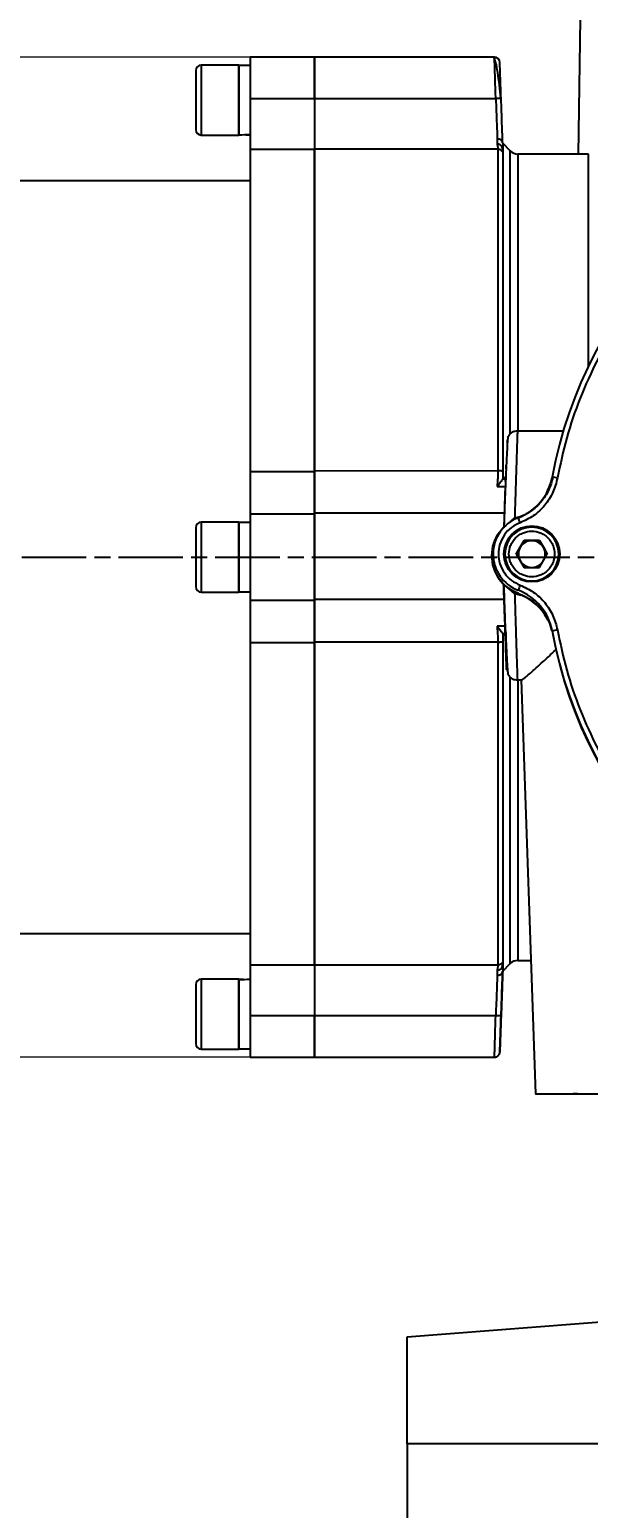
# Model space of a CAD drawing. Header units: millimetres. Extents: x 2180 to 4616, y 795 to 2518.
# Drawn here: x 3577.1 to 3681.1, y 2068.6 to 2343.6 of the extents above; entities that cross this region are included whole.
import ezdxf

# ---------------------------------------------------------------- set-up
doc = ezdxf.new("R2010")
doc.units = ezdxf.units.MM
doc.linetypes.add('AM_ISO08W050', pattern=[18, 12, -1.5, 3, -1.5])
doc.layers.add('AM_5', color=3, linetype='Continuous', lineweight=25)
doc.layers.add('AM_7', color=4, linetype='AM_ISO08W050', lineweight=25)
doc.styles.add('SLDTEXTSTYLE1', font='txt.shx', dxfattribs={"width": 0.7, "bigfont": 'gbcbig.shx'})
doc.dimstyles.new('SLDDIMSTYLE12$0', dxfattribs={"dimtxt": 12, "dimasz": 10, "dimexe": 0, "dimexo": 0.0625, "dimgap": 0.875, "dimtad": 1, "dimdec": 1, "dimlfac": 1.8, "dimrnd": 1e-09, "dimzin": 12, "dimdsep": 46, "dimtxsty": 'SLDTEXTSTYLE1', "dimcen": 0.09, "dimdle": 8.16, "dimclrd": 3, "dimclre": 3, "dimadec": 0, "dimazin": 3, "dimtfac": 1, "dimtdec": 1, "dimtofl": 0, "dimtmove": 0, "dimatfit": 3, "dimfxl": 0, "dimfrac": 2, "dimtolj": 1, "dimlwd": 5, "dimlwe": 5, "dimarcsym": 0})

# ---------------------------------------------------------------- blocks, each defined once
blk = doc.blocks.new('*D40')
at = {"layer": 'AM_5', "color": 3, "lineweight": 5, "transparency": 16777216}
blk.add_line((3618.09, 2338.49), (3448.87, 2338.49), dxfattribs=at)
at = {"layer": 'AM_5', "color": 3, "linetype": 'Continuous', "lineweight": 5, "transparency": 16777216}
for p, q in [((3448.87, 2328.49), (3448.87, 2162.49)), ((3618.08, 2152.49), (3448.87, 2152.49))]:
    blk.add_line(p, q, dxfattribs=at)
at = {"layer": 'AM_5', "color": 3, "transparency": 16777216}
for points in [[(3447.21, 2328.49), (3450.54, 2328.49), (3448.87, 2338.49)], [(3447.21, 2162.49), (3450.54, 2162.49), (3448.87, 2152.49)]]:
    blk.add_solid(points, dxfattribs=at)
at = {"layer": 'Defpoints', "color": 0, "transparency": 16777216}
for p in [(3618.15, 2338.49), (3448.87, 2152.49), (3618.15, 2152.49)]:
    blk.add_point(p, dxfattribs=at)
at = {"layer": 'AM_5', "color": 0, "transparency": 16777216, "insert": (3442, 2245.49), "char_height": 12, "attachment_point": 5, "rotation": 90, "style": 'SLDTEXTSTYLE1'}
blk.add_mtext('\\A1;186', dxfattribs=at)

msp = doc.modelspace()

# ---------------------------------------------------------------- linework, layer by layer
at = {"color": 7, "linetype": 'Continuous', "lineweight": 25}
for p, q in [((3679.748, 2360.306), (3679.226, 2320.47)), ((3630.148, 2338.49), (3618.148, 2338.49)), ((3618.148, 2338.49), (3618.148, 2330.771)), ((3630.148, 2330.771), (3630.148, 2338.49)), ((3663.624, 2338.47), (3630.148, 2338.47)), ((3663.812, 2337.633), (3663.586, 2338.33)), ((3616.048, 2336.99), (3609.048, 2336.99)), ((3609.048, 2336.99), (3609.048, 2330.49)), ((3616.048, 2336.99), (3616.048, 2330.49)), ((3618.148, 2336.93), (3616.048, 2336.93)), ((3616.048, 2324.05), (3616.048, 2336.93)), ((3609.048, 2330.49), (3609.048, 2323.99)), ((3616.048, 2330.49), (3616.048, 2323.99)), ((3618.148, 2330.771), (3630.148, 2330.771)), ((3618.148, 2330.771), (3618.148, 2321.335)), ((3630.148, 2330.771), (3630.148, 2321.335)), ((3630.148, 2330.768), (3663.859, 2330.767)), ((3609.048, 2323.99), (3616.048, 2323.99)), ((3664.148, 2322.308), (3664.282, 2321.348)), ((3665.149, 2321.35), (3665.079, 2321.747)), ((3665.148, 2322.487), (3665.148, 2321.424)), ((3666.562, 2321.056), (3665.148, 2322.47)), ((3665.148, 2321.424), (3665.148, 2320.859)), ((3630.148, 2321.335), (3618.148, 2321.335)), ((3664.282, 2321.348), (3630.148, 2321.349)), ((3681.112, 2320.47), (3667.976, 2320.47)), ((3618.148, 2315.49), (3477.148, 2315.491)), ((3676.409, 2268.948), (3667.892, 2268.948)), ((3618.148, 2261.423), (3630.148, 2261.423)), ((3618.148, 2261.423), (3618.147, 2253.485)), ((3630.148, 2261.576), (3664.282, 2261.565)), ((3630.148, 2261.423), (3630.148, 2253.836)), ((3665.148, 2261.461), (3665.148, 2260.005)), ((3665.741, 2262.656), (3665.715, 2261.909)), ((3665.741, 2262.666), (3665.741, 2262.656)), ((3664.154, 2258.629), (3665.652, 2258.629)), ((3665.132, 2259.978), (3665.148, 2260.005)), ((3665.648, 2259.978), (3665.132, 2259.978)), ((3665.148, 2260.005), (3665.626, 2260.369)), ((3665.661, 2260.357), (3665.633, 2259.563)), ((3665.661, 2260.37), (3665.661, 2260.357)), ((3665.542, 2256.942), (3665.335, 2251.022)), ((3665.569, 2257.728), (3665.542, 2256.942)), ((3665.569, 2257.746), (3665.569, 2257.728)), ((3618.147, 2253.485), (3618.147, 2237.495)), ((3630.148, 2253.485), (3618.147, 2253.485)), ((3630.147, 2237.495), (3630.148, 2253.485)), ((3665.427, 2253.647), (3630.148, 2253.648)), ((3667.374, 2252.755), (3667.902, 2252.91)), ((3667.851, 2252.702), (3668.083, 2252.829)), ((3667.902, 2252.91), (3668.63, 2253.142)), ((3616.047, 2251.99), (3609.047, 2251.99)), ((3609.047, 2251.99), (3609.047, 2238.99)), ((3616.047, 2251.99), (3616.047, 2238.99)), ((3618.147, 2251.93), (3616.047, 2251.93)), ((3616.047, 2239.05), (3616.047, 2251.93)), ((3669.127, 2248.577), (3667.683, 2246.077)), ((3667.685, 2246.073), (3668.405, 2247.32)), ((3668.405, 2247.32), (3669.127, 2248.57)), ((3672.014, 2248.577), (3669.127, 2248.577)), ((3669.127, 2248.57), (3669.127, 2248.577)), ((3669.127, 2248.57), (3670.57, 2248.57)), ((3670.57, 2248.57), (3672.014, 2248.57)), ((3673.457, 2246.077), (3672.014, 2248.577)), ((3672.014, 2248.57), (3672.014, 2248.577)), ((3672.014, 2248.57), (3672.735, 2247.32)), ((3672.735, 2247.32), (3673.455, 2246.073)), ((3663.147, 2245.781), (3663.147, 2245.708)), ((3663.37, 2246.079), (3663.37, 2246.045)), ((3665.57, 2246.075), (3665.57, 2246.064)), ((3667.683, 2246.077), (3669.127, 2243.577)), ((3672.014, 2243.577), (3673.457, 2246.077)), ((3675.57, 2246.064), (3675.57, 2246.075)), ((3669.127, 2243.577), (3672.014, 2243.577)), ((3609.047, 2238.99), (3616.047, 2238.99)), ((3616.047, 2239.05), (3618.147, 2239.05)), ((3668.038, 2239.305), (3668.038, 2239.339)), ((3618.147, 2237.495), (3630.147, 2237.495)), ((3618.147, 2237.495), (3618.147, 2229.557)), ((3630.147, 2237.657), (3665.425, 2237.657)), ((3630.147, 2237.495), (3630.147, 2229.557)), ((3665.425, 2237.657), (3665.43, 2237.521)), ((3667.927, 2238.574), (3667.371, 2238.733)), ((3667.966, 2238.704), (3667.927, 2238.574)), ((3668.564, 2238.38), (3667.927, 2238.574)), ((3668.082, 2238.66), (3668.082, 2238.733)), ((3673.589, 2233.733), (3673.48, 2233.981)), ((3665.601, 2232.64), (3664.154, 2232.64)), ((3665.147, 2231.258), (3665.132, 2231.286)), ((3665.132, 2231.286), (3665.648, 2231.286)), ((3665.147, 2231.258), (3665.147, 2229.801)), ((3665.663, 2230.864), (3665.147, 2231.258)), ((3665.65, 2231.286), (3665.712, 2231.286)), ((3674.361, 2231.766), (3674.361, 2231.732)), ((3630.147, 2229.557), (3618.147, 2229.557)), ((3664.281, 2229.699), (3630.147, 2229.696)), ((3667.88, 2222.656), (3668.657, 2222.656)), ((3668.588, 2222.702), (3671.279, 2145.653)), ((3477.147, 2175.491), (3618.147, 2175.49)), ((3665.147, 2170.149), (3665.147, 2169.57)), ((3667.975, 2170.47), (3670.412, 2170.47)), ((3618.147, 2169.646), (3630.147, 2169.646)), ((3618.147, 2169.646), (3618.147, 2160.21)), ((3630.147, 2169.66), (3664.281, 2169.66)), ((3630.147, 2169.646), (3630.147, 2160.21)), ((3664.281, 2169.66), (3664.147, 2168.689)), ((3664.147, 2168.689), (3664.147, 2167.727)), ((3665.071, 2169.233), (3665.147, 2169.57)), ((3665.078, 2169.249), (3665.148, 2169.647)), ((3665.147, 2168.47), (3666.561, 2169.884)), ((3665.147, 2169.57), (3665.147, 2168.501)), ((3665.147, 2168.501), (3665.147, 2168.47)), ((3665.147, 2168.47), (3665.147, 2168.443)), ((3616.047, 2166.99), (3609.047, 2166.99)), ((3609.047, 2166.99), (3609.047, 2153.99)), ((3616.047, 2166.99), (3616.047, 2153.99)), ((3616.047, 2154.052), (3616.047, 2166.815)), ((3630.147, 2160.21), (3618.147, 2160.21)), ((3618.147, 2160.21), (3618.147, 2152.49)), ((3630.147, 2152.49), (3630.147, 2160.21)), ((3663.858, 2160.207), (3630.147, 2160.207)), ((3609.047, 2153.99), (3616.047, 2153.99)), ((3616.047, 2154.05), (3618.147, 2154.05)), ((3618.147, 2152.49), (3630.147, 2152.49)), ((3630.147, 2152.47), (3663.624, 2152.47)), ((3647.342, 2080.551), (3647.342, 2058.551)), ((3752.342, 2080.551), (3647.342, 2080.551)), ((3752.342, 2080.551), (3647.342, 2080.551))]:
    msp.add_line(p, q, dxfattribs=at)
at = {"linetype": 'ByBlock'}
for p, q in [((3647.342, 2100.475), (3688.65, 2103.687)), ((3647.342, 2080.551), (3647.342, 2100.475))]:
    msp.add_line(p, q, dxfattribs=at)
at = {"color": 7, "linetype": 'Continuous', "lineweight": 25, "flags": 128}
for points in [[(3664.148, 2323.264), (3664.148, 2323.13), (3664.148, 2323.001), (3664.148, 2322.875), (3664.148, 2322.753), (3664.148, 2322.636), (3664.148, 2322.522), (3664.148, 2322.413), (3664.148, 2322.308)], [(3618.148, 2321.335), (3618.148, 2320.076), (3618.148, 2318.472), (3618.148, 2316.531), (3618.148, 2314.26), (3618.148, 2311.672), (3618.148, 2308.777), (3618.148, 2305.589), (3618.148, 2302.123), (3618.148, 2298.395), (3618.148, 2294.423), (3618.148, 2290.224), (3618.148, 2285.817), (3618.148, 2281.225), (3618.148, 2276.466), (3618.148, 2271.565), (3618.148, 2266.543), (3618.148, 2261.423)], [(3630.148, 2261.423), (3630.148, 2266.543), (3630.148, 2271.565), (3630.148, 2276.466), (3630.148, 2281.225), (3630.148, 2285.817), (3630.148, 2290.223), (3630.148, 2294.423), (3630.148, 2298.395), (3630.148, 2302.123), (3630.148, 2305.589), (3630.148, 2308.777), (3630.148, 2311.672), (3630.148, 2314.26), (3630.148, 2316.53), (3630.148, 2318.472), (3630.148, 2320.076), (3630.148, 2321.335)], [(3664.282, 2261.565), (3664.282, 2266.682), (3664.282, 2271.701), (3664.282, 2276.598), (3664.282, 2281.351), (3664.282, 2285.939), (3664.282, 2290.338), (3664.282, 2294.531), (3664.282, 2298.496), (3664.282, 2302.216), (3664.282, 2305.673), (3664.282, 2308.852), (3664.282, 2311.737), (3664.282, 2314.316), (3664.282, 2316.576), (3664.282, 2318.507), (3664.282, 2320.101), (3664.282, 2321.348)], [(3665.148, 2320.859), (3665.148, 2319.619), (3665.148, 2318.036), (3665.148, 2316.118), (3665.148, 2313.872), (3665.148, 2311.31), (3665.148, 2308.443), (3665.148, 2305.285), (3665.148, 2301.85), (3665.148, 2298.154), (3665.148, 2294.214), (3665.148, 2290.049), (3665.148, 2285.677), (3665.148, 2281.12), (3665.148, 2276.397), (3665.148, 2271.532), (3665.148, 2266.545), (3665.148, 2261.461)], [(3666.562, 2268.448), (3666.562, 2271.131), (3666.562, 2275.918), (3666.562, 2280.564), (3666.562, 2285.046), (3666.562, 2289.344), (3666.562, 2293.438), (3666.562, 2297.309), (3666.562, 2300.939), (3666.562, 2304.31), (3666.562, 2307.408), (3666.562, 2310.217), (3666.562, 2312.726), (3666.562, 2314.921), (3666.562, 2316.793), (3666.562, 2318.333), (3666.562, 2319.534), (3666.562, 2320.391), (3666.562, 2320.898), (3666.562, 2321.056)], [(3667.976, 2320.47), (3667.976, 2320.426), (3667.976, 2320.074), (3667.976, 2319.374), (3667.976, 2318.328), (3667.976, 2316.942), (3667.976, 2315.221), (3667.976, 2313.174), (3667.976, 2310.81), (3667.976, 2308.141), (3667.976, 2305.179), (3667.976, 2301.937), (3667.976, 2298.432), (3667.976, 2294.679), (3667.976, 2290.696), (3667.976, 2286.501), (3667.976, 2282.114), (3667.976, 2277.557), (3667.976, 2272.849), (3667.976, 2268.948)], [(3681.112, 2281.036), (3681.112, 2281.364), (3681.112, 2285.792), (3681.112, 2290.03), (3681.112, 2294.06), (3681.112, 2297.86), (3681.112, 2301.415), (3681.112, 2304.706), (3681.112, 2307.719), (3681.112, 2310.439), (3681.112, 2312.854), (3681.112, 2314.952), (3681.112, 2316.724), (3681.112, 2318.16), (3681.112, 2319.255), (3681.112, 2320.003), (3681.112, 2320.4), (3681.112, 2320.47)], [(3618.147, 2229.557), (3618.147, 2224.438), (3618.147, 2219.415), (3618.147, 2214.514), (3618.147, 2209.756), (3618.147, 2205.163), (3618.147, 2200.757), (3618.147, 2196.558), (3618.147, 2192.585), (3618.147, 2188.857), (3618.147, 2185.391), (3618.147, 2182.204), (3618.147, 2179.309), (3618.147, 2176.72), (3618.147, 2174.45), (3618.147, 2172.508), (3618.147, 2170.904), (3618.147, 2169.646)], [(3630.147, 2169.646), (3630.147, 2170.904), (3630.147, 2172.508), (3630.147, 2174.45), (3630.147, 2176.72), (3630.147, 2179.309), (3630.147, 2182.204), (3630.147, 2185.391), (3630.147, 2188.857), (3630.147, 2192.585), (3630.147, 2196.558), (3630.147, 2200.757), (3630.147, 2205.163), (3630.147, 2209.756), (3630.147, 2214.514), (3630.147, 2219.415), (3630.147, 2224.438), (3630.147, 2229.557)], [(3664.281, 2169.66), (3664.281, 2170.929), (3664.281, 2172.544), (3664.281, 2174.496), (3664.281, 2176.777), (3664.281, 2179.375), (3664.281, 2182.279), (3664.281, 2185.476), (3664.281, 2188.95), (3664.281, 2192.686), (3664.281, 2196.666), (3664.281, 2200.872), (3664.281, 2205.284), (3664.281, 2209.883), (3664.281, 2214.646), (3664.281, 2219.551), (3664.281, 2224.577), (3664.281, 2229.699)], [(3665.147, 2229.801), (3665.147, 2224.712), (3665.147, 2219.719), (3665.147, 2214.845), (3665.147, 2210.112), (3665.147, 2205.544), (3665.147, 2201.16), (3665.147, 2196.981), (3665.147, 2193.027), (3665.147, 2189.315), (3665.147, 2185.863), (3665.147, 2182.687), (3665.147, 2179.801), (3665.147, 2177.22), (3665.147, 2174.954), (3665.147, 2173.015), (3665.147, 2171.41), (3665.147, 2170.149)], [(3666.561, 2169.884), (3666.561, 2169.884), (3666.561, 2170.063), (3666.561, 2170.593), (3666.561, 2171.471), (3666.561, 2172.694), (3666.561, 2174.255), (3666.561, 2176.147), (3666.561, 2178.363), (3666.561, 2180.89), (3666.561, 2183.718), (3666.561, 2186.833), (3666.561, 2190.221), (3666.561, 2193.867), (3666.561, 2197.752), (3666.561, 2201.859), (3666.561, 2206.17), (3666.561, 2210.663), (3666.562, 2215.318), (3666.562, 2220.113), (3666.562, 2223.139)], [(3667.976, 2222.618), (3667.976, 2218.39), (3667.976, 2213.674), (3667.976, 2209.106), (3667.976, 2204.708), (3667.976, 2200.501), (3667.976, 2196.504), (3667.976, 2192.736), (3667.976, 2189.214), (3667.976, 2185.956), (3667.976, 2182.976), (3667.976, 2180.288), (3667.976, 2177.905), (3667.975, 2175.838), (3667.975, 2174.096), (3667.975, 2172.689), (3667.975, 2171.621), (3667.975, 2170.899), (3667.975, 2170.526), (3667.975, 2170.47)]]:
    msp.add_lwpolyline(points, dxfattribs=at)
at = {"color": 7, "linetype": 'Continuous', "lineweight": 25}
msp.add_circle((3670.57, 2246.081), 5.2, dxfattribs=at)
for centre, radius, start, end in [((3663.624, 2337.47), 1, 1.99976, 89.99975), ((3609.048, 2335.99), 1, 89.99969, 179.99969), ((3609.048, 2324.99), 1, 179.99969, 269.99969), ((3753.07, 2246.079), 80, 100.30604, 169.69383), ((3667.976, 2322.47), 2, 224.99969, 269.99969), ((3664.522, 2262.18), 10, 290.58663, 349.69385), ((3653.864, 2143.482), 118.693, 79.57321, 80.05575), ((3670.57, 2246.079), 7.2, 110.58661, 179.99981), ((3359.262, 2136.041), 330.121, 20.5433, 20.71651), ((3609.047, 2250.99), 1, 89.99969, 179.99969), ((3670.57, 2246.064), 5.2, 0.00011, 179.99974), ((3670.57, 2246.075), 5, 359.99978, 179.99975), ((3670.57, 2246.07), 2.5, 149.99962, 207.09742), ((3670.57, 2246.07), 2.5, 89.99966, 149.9996), ((3670.57, 2246.07), 2.5, 29.99978, 89.99971), ((3670.57, 2246.07), 2.5, 332.90197, 29.99975), ((3670.647, 2245.708), 7.5, 179.99988, 250.00153), ((3670.57, 2246.079), 7.2, 179.99987, 249.41339), ((3670.57, 2246.075), 5, 179.99995, 359.99959), ((3670.57, 2246.064), 5, 179.99995, 359.99959), ((3670.57, 2246.07), 2.5, 212.9021, 265.89476), ((3670.57, 2246.07), 2.5, 274.10462, 327.09726), ((3609.047, 2239.99), 1, 179.99969, 269.99969), ((3981.938, 2122.238), 335.031, 159.37056, 159.54192), ((3664.522, 2229.977), 10, 10.30615, 69.41337), ((3664.663, 2229.263), 10, 28.14855, 70.0015), ((3696.394, 2114.796), 119.028, 100.18577, 100.66732), ((3753.07, 2246.079), 80, 190.30617, 259.69396), ((3753.147, 2245.707), 80, 190.52799, 258.6349), ((3667.975, 2168.47), 2, 89.99969, 134.99969), ((3609.047, 2165.99), 1, 89.99969, 179.99969), ((3609.047, 2154.99), 1, 179.99969, 269.99969)]:
    msp.add_arc(centre, radius, start, end, dxfattribs=at)
for centre, start_param, end_param in [((3616.048, 2330.49), 4.712389, 4.9017857), ((3618.148, 2330.49), 4.6181163, 4.712389), ((3616.047, 2160.49), 1.4765235, 1.5707963), ((3618.147, 2160.49), 1.5707963, 1.760193)]:
    msp.add_ellipse(centre, major_axis=(11.154, 0), ratio=0.5773503, start_param=start_param, end_param=end_param, dxfattribs=at)
for points in [[(3630.148, 2338.47), (3630.148, 2338.357), (3630.148, 2338.132), (3630.148, 2336.366), (3630.148, 2333.827), (3630.148, 2331.787), (3630.148, 2330.768)], [(3630.148, 2330.768), (3630.148, 2329.664), (3630.148, 2327.457), (3630.148, 2324.579), (3630.148, 2322.339), (3630.148, 2321.679), (3630.148, 2321.349)], [(3665.148, 2321.424), (3665.133, 2321.54), (3665.103, 2321.772), (3664.872, 2322.064), (3664.541, 2322.268), (3664.279, 2322.294), (3664.148, 2322.308)], [(3630.148, 2321.349), (3630.148, 2320.774), (3630.148, 2319.625), (3630.148, 2317.024), (3630.148, 2313.81), (3630.148, 2309.948), (3630.148, 2305.492), (3630.148, 2300.477), (3630.148, 2294.952), (3630.148, 2288.967), (3630.148, 2282.58), (3630.148, 2275.845), (3630.148, 2268.839), (3630.148, 2263.997), (3630.148, 2261.576)], [(3665.148, 2320.859), (3665.098, 2320.93), (3665, 2321.071), (3664.787, 2321.226), (3664.544, 2321.329), (3664.369, 2321.342), (3664.282, 2321.348)], [(3630.148, 2253.648), (3630.148, 2253.791), (3630.148, 2254.078), (3630.148, 2255.853), (3630.148, 2258.387), (3630.148, 2260.513), (3630.148, 2261.576)], [(3665.148, 2261.461), (3665.098, 2261.476), (3664.999, 2261.506), (3664.787, 2261.539), (3664.543, 2261.561), (3664.369, 2261.564), (3664.282, 2261.565)], [(3674.494, 2260.398), (3674.272, 2259.559), (3673.829, 2257.881), (3672.369, 2255.698), (3670.456, 2253.899), (3668.874, 2253.186), (3668.083, 2252.829)], [(3630.148, 2253.648), (3630.148, 2253.499), (3630.148, 2253.202), (3630.147, 2251.345), (3630.147, 2248.743), (3630.147, 2245.669), (3630.147, 2242.594), (3630.147, 2239.984), (3630.147, 2238.116), (3630.147, 2237.81), (3630.147, 2237.657)], [(3630.147, 2229.696), (3630.147, 2230.759), (3630.147, 2232.887), (3630.147, 2235.428), (3630.147, 2237.213), (3630.147, 2237.509), (3630.147, 2237.657)], [(3630.147, 2229.696), (3630.147, 2227.272), (3630.147, 2222.425), (3630.147, 2215.407), (3630.147, 2208.657), (3630.147, 2202.252), (3630.147, 2196.248), (3630.147, 2190.701), (3630.147, 2185.662), (3630.147, 2181.179), (3630.147, 2177.289), (3630.147, 2174.046), (3630.147, 2171.415), (3630.147, 2170.245), (3630.147, 2169.66)], [(3664.281, 2229.699), (3664.369, 2229.7), (3664.543, 2229.703), (3664.786, 2229.725), (3664.999, 2229.757), (3665.098, 2229.786), (3665.147, 2229.801)], [(3665.147, 2170.149), (3665.098, 2170.078), (3664.999, 2169.937), (3664.786, 2169.782), (3664.543, 2169.679), (3664.368, 2169.666), (3664.281, 2169.66)], [(3630.147, 2169.66), (3630.147, 2169.325), (3630.147, 2168.656), (3630.147, 2166.405), (3630.147, 2163.519), (3630.147, 2161.311), (3630.147, 2160.207)], [(3664.147, 2168.689), (3664.277, 2168.703), (3664.538, 2168.73), (3664.879, 2168.93), (3665.007, 2169.132), (3665.071, 2169.233)], [(3678.279, 2145.653), (3678.331, 2145.655), (3678.435, 2145.659), (3679.267, 2145.664), (3680.561, 2145.669), (3682.316, 2145.674), (3684.45, 2145.678), (3686.886, 2145.681), (3689.53, 2145.682), (3692.279, 2145.683), (3695.027, 2145.682), (3697.671, 2145.68), (3700.107, 2145.678), (3702.241, 2145.674), (3703.996, 2145.669), (3705.29, 2145.664), (3706.122, 2145.658), (3706.226, 2145.655), (3706.279, 2145.653)], [(3706.279, 2145.653), (3706.226, 2145.651), (3706.122, 2145.647), (3705.29, 2145.641), (3703.996, 2145.636), (3702.241, 2145.631), (3700.107, 2145.628), (3697.671, 2145.625), (3695.027, 2145.623), (3692.279, 2145.623), (3689.53, 2145.623), (3686.886, 2145.625), (3684.45, 2145.628), (3682.316, 2145.631), (3680.561, 2145.636), (3679.267, 2145.641), (3678.435, 2145.647), (3678.331, 2145.651), (3678.279, 2145.653)]]:
    msp.add_open_spline(points, degree=3, dxfattribs=at)
for points, knots in [([(3664.507, 2337.922), (3664.466, 2337.994), (3664.374, 2338.156), (3664.141, 2338.313), (3663.862, 2338.386), (3663.677, 2338.346), (3663.586, 2338.327)], [0, 0, 0, 0, 0.2110006, 0.4756494, 0.740464, 1, 1, 1, 1]), ([(3663.859, 2330.767), (3663.829, 2331.77), (3663.776, 2333.524), (3663.713, 2335.554), (3663.672, 2336.914), (3663.644, 2337.818), (3663.627, 2338.372), (3663.625, 2338.438), (3663.624, 2338.47)], [0, 0, 0, 0, 0.2452809, 0.4288993, 0.5790518, 0.7242842, 0.8645993, 1, 1, 1, 1]), ([(3608.048, 2335.99), (3608.048, 2335.917), (3608.048, 2335.804), (3608.048, 2335.118), (3608.048, 2334.408), (3608.048, 2333.527), (3608.048, 2332.247), (3608.048, 2331.182), (3608.048, 2330.49)], [0, 0, 0, 0, 0.2394568, 0.3683607, 0.5, 0.6316393, 0.7605432, 1, 1, 1, 1]), ([(3664.787, 2330.776), (3664.711, 2331.629), (3664.556, 2333.361), (3664.234, 2335.674), (3663.969, 2337.188), (3663.84, 2337.554), (3663.812, 2337.633)], [0, 0, 0, 0, 0.2966354, 0.6024529, 0.914745, 1, 1, 1, 1]), ([(3664.859, 2330.765), (3664.828, 2331.657), (3664.765, 2333.44), (3664.688, 2335.661), (3664.633, 2337.208), (3664.626, 2337.406), (3664.623, 2337.505)], [0, 0, 0, 0, 0.249886, 0.4997488, 0.7497519, 1, 1, 1, 1]), ([(3608.048, 2330.49), (3608.048, 2329.798), (3608.048, 2328.734), (3608.048, 2327.454), (3608.048, 2326.572), (3608.048, 2325.863), (3608.048, 2325.177), (3608.048, 2325.064), (3608.048, 2324.99)], [0, 0, 0, 0, 0.2394568, 0.3683607, 0.5, 0.6316393, 0.7605432, 1, 1, 1, 1]), ([(3664.859, 2330.765), (3664.845, 2330.769), (3664.825, 2330.776), (3664.7, 2330.78), (3664.571, 2330.781), (3664.411, 2330.781), (3664.178, 2330.777), (3663.985, 2330.771), (3663.859, 2330.767)], [0, 0, 0, 0, 0.239471, 0.3683705, 0.5000015, 0.6316323, 0.7605311, 1, 1, 1, 1]), ([(3663.859, 2330.767), (3663.891, 2329.942), (3663.946, 2328.496), (3664.026, 2326.446), (3664.093, 2324.686), (3664.13, 2323.724), (3664.148, 2323.264)], [0, 0, 0, 0, 0.2851739, 0.500074, 0.7610217, 1, 1, 1, 1]), ([(3665.148, 2322.487), (3665.13, 2323.019), (3665.092, 2324.089), (3665.021, 2326.125), (3664.942, 2328.377), (3664.886, 2329.971), (3664.859, 2330.765)], [0, 0, 0, 0, 0.2485215, 0.4999911, 0.7509557, 1, 1, 1, 1]), ([(3665.148, 2322.487), (3665.143, 2322.542), (3665.133, 2322.649), (3665.068, 2322.804), (3664.985, 2322.921), (3664.904, 2323.001), (3664.858, 2323.038), (3664.828, 2323.061), (3664.733, 2323.13), (3664.513, 2323.244), (3664.275, 2323.257), (3664.148, 2323.264)], [0, 0, 0, 0, 0.13274928, 0.2587097, 0.38346285, 0.46187539, 0.50802694, 0.51153962, 0.54269826, 0.7552829, 1, 1, 1, 1]), ([(3738.937, 2323.806), (3736.441, 2323.28), (3731.403, 2322.217), (3724.026, 2319.679), (3716.784, 2316.41), (3709.805, 2312.347), (3703.202, 2307.535), (3697.108, 2302.043), (3691.616, 2295.949), (3686.804, 2289.346), (3682.742, 2282.367), (3679.472, 2275.125), (3676.934, 2267.748), (3675.871, 2262.711), (3675.345, 2260.215)], [0, 0, 0, 0, 0.0799588, 0.1613715, 0.2441424, 0.3288926, 0.4142166, 0.5, 0.5857784, 0.6711024, 0.7558576, 0.8386237, 0.9200388, 1, 1, 1, 1]), ([(3666.178, 2267.83), (3666.165, 2267.867), (3666.123, 2267.979), (3666.041, 2267.05), (3665.929, 2265.153), (3665.8, 2262.319), (3665.655, 2258.747), (3665.509, 2254.9), (3665.41, 2252.161), (3665.366, 2250.949)], [0, 0, 0, 0, 0.0766683, 0.2378832, 0.398102, 0.5574825, 0.7161906, 0.8743952, 1, 1, 1, 1]), ([(3665.913, 2267.036), (3665.917, 2267.053), (3665.929, 2267.115), (3665.978, 2266.791), (3666.013, 2266.554)], [0, 0, 0, 0, 0.272533, 1, 1, 1, 1]), ([(3667.958, 2268.947), (3667.771, 2268.938), (3667.384, 2268.919), (3666.83, 2268.675), (3666.347, 2268.279), (3666.151, 2267.914), (3666.054, 2267.733)], [0, 0, 0, 0, 0.2341083, 0.485653, 0.7448761, 1, 1, 1, 1]), ([(3667.892, 2268.948), (3667.891, 2268.898), (3667.887, 2268.796), (3667.862, 2268.025), (3667.83, 2267.015), (3667.794, 2265.885), (3667.746, 2264.38), (3667.681, 2262.371), (3667.595, 2259.711), (3667.493, 2256.496), (3667.415, 2254.031), (3667.374, 2252.755)], [0, 0, 0, 0, 0.1217334, 0.2456529, 0.3295313, 0.4143849, 0.5002146, 0.6112196, 0.7315209, 0.8611156, 1, 1, 1, 1]), ([(3664.282, 2261.565), (3664.27, 2261.163), (3664.249, 2260.457), (3664.172, 2259.619), (3664.145, 2259.043), (3664.151, 2258.758), (3664.154, 2258.629)], [0, 0, 0, 0, 0.39272652, 0.69002655, 0.85917042, 1, 1, 1, 1]), ([(3665.132, 2259.978), (3665.008, 2259.806), (3664.729, 2259.419), (3664.359, 2258.911), (3664.154, 2258.629)], [0, 0, 0, 0, 0.4434973, 1, 1, 1, 1]), ([(3675.345, 2260.215), (3675.111, 2259.312), (3674.636, 2257.475), (3673.051, 2255.061), (3670.96, 2253.071), (3669.237, 2252.276), (3668.39, 2251.885)], [0, 0, 0, 0, 0.24579633, 0.5, 0.75420367, 1, 1, 1, 1]), ([(3666.501, 2251.961), (3666.613, 2252.109), (3666.854, 2252.429), (3667.193, 2252.642), (3667.374, 2252.755)], [0, 0, 0, 0, 0.4647089, 1, 1, 1, 1]), ([(3608.047, 2250.99), (3608.047, 2250.917), (3608.047, 2250.804), (3608.047, 2250.118), (3608.047, 2249.408), (3608.047, 2248.527), (3608.047, 2247.246), (3608.047, 2245.49), (3608.047, 2243.734), (3608.047, 2242.454), (3608.047, 2241.572), (3608.047, 2240.863), (3608.047, 2240.177), (3608.047, 2240.064), (3608.047, 2239.99)], [0, 0, 0, 0, 0.1197284, 0.1841803, 0.25, 0.3158197, 0.3802716, 0.5, 0.6197284, 0.6841803, 0.75, 0.8158197, 0.8802716, 1, 1, 1, 1]), ([(3668.082, 2238.733), (3667.388, 2239.058), (3666, 2239.708), (3664.41, 2241.42), (3663.383, 2243.487), (3663.027, 2245.785), (3663.396, 2248.058), (3664.23, 2249.917), (3665.12, 2250.76), (3665.455, 2251.077)], [0, 0, 0, 0, 0.1514487, 0.3028974, 0.4543462, 0.6057949, 0.7572436, 0.9086923, 1, 1, 1, 1]), ([(3668.39, 2251.885), (3667.836, 2251.621), (3666.703, 2251.08), (3665.393, 2249.662), (3664.556, 2247.945), (3664.279, 2246.081), (3664.556, 2244.217), (3665.393, 2242.5), (3666.703, 2241.082), (3667.836, 2240.541), (3668.39, 2240.277)], [0, 0, 0, 0, 0.122089, 0.25, 0.377911, 0.5, 0.622089, 0.75, 0.877911, 1, 1, 1, 1]), ([(3666.32, 2246.077), (3666.377, 2246.611), (3666.464, 2247.434), (3666.994, 2248.423), (3667.543, 2249.103), (3668.224, 2249.655), (3669.213, 2250.169), (3670.57, 2250.429), (3671.927, 2250.169), (3672.917, 2249.655), (3673.598, 2249.103), (3674.146, 2248.423), (3674.676, 2247.434), (3674.763, 2246.611), (3674.82, 2246.077)], [0, 0, 0, 0, 0.1197284, 0.1841803, 0.25, 0.3158197, 0.3802716, 0.5, 0.6197284, 0.6841803, 0.75, 0.8158197, 0.8802716, 1, 1, 1, 1]), ([(3674.82, 2246.077), (3674.763, 2245.542), (3674.676, 2244.72), (3674.146, 2243.73), (3673.598, 2243.05), (3672.917, 2242.498), (3671.927, 2241.985), (3670.57, 2241.724), (3669.213, 2241.985), (3668.224, 2242.498), (3667.543, 2243.05), (3666.994, 2243.73), (3666.464, 2244.72), (3666.377, 2245.542), (3666.32, 2246.077)], [0, 0, 0, 0, 0.1197284, 0.1841803, 0.25, 0.3158197, 0.3802716, 0.5, 0.6197284, 0.6841803, 0.75, 0.8158197, 0.8802716, 1, 1, 1, 1]), ([(3665.329, 2240.51), (3665.351, 2239.867), (3665.415, 2238.049), (3665.512, 2235.264), (3665.616, 2232.258), (3665.707, 2229.658), (3665.781, 2227.521), (3665.837, 2225.923), (3665.872, 2224.901), (3665.886, 2224.493), (3665.879, 2224.702), (3665.85, 2225.533), (3665.8, 2226.95), (3665.731, 2228.921), (3665.645, 2231.384), (3665.544, 2234.254), (3665.468, 2236.432), (3665.43, 2237.521)], [0, 0, 0, 0, 0.0375957, 0.1063366, 0.1750804, 0.243824, 0.3125667, 0.3813092, 0.4500521, 0.518795, 0.587537, 0.6562791, 0.7250226, 0.7937664, 0.8625103, 0.9312548, 1, 1, 1, 1]), ([(3665.425, 2237.657), (3665.42, 2237.813), (3665.408, 2238.134), (3665.368, 2239.304), (3665.335, 2240.267), (3665.332, 2240.355)], [0, 0, 0, 0, 0.4620596, 0.9510913, 1, 1, 1, 1]), ([(3665.566, 2233.655), (3665.565, 2233.702), (3665.562, 2233.773), (3665.548, 2234.195), (3665.53, 2234.712), (3665.505, 2235.405), (3665.476, 2236.232), (3665.449, 2237.012), (3665.423, 2237.791), (3665.394, 2238.617), (3665.369, 2239.308), (3665.351, 2239.822), (3665.337, 2240.241), (3665.334, 2240.31), (3665.333, 2240.355)], [0, 0, 0, 0, 0.1213599, 0.1847896, 0.2498693, 0.3550213, 0.4225846, 0.5, 0.5774194, 0.644984, 0.7501306, 0.8152129, 0.8786435, 1, 1, 1, 1]), ([(3667.371, 2238.733), (3667.198, 2238.847), (3666.843, 2239.082), (3666.509, 2239.429), (3666.407, 2239.663), (3666.393, 2239.695)], [0, 0, 0, 0, 0.44903943, 0.92413199, 1, 1, 1, 1]), ([(3668.39, 2240.277), (3669.237, 2239.886), (3670.96, 2239.091), (3673.051, 2237.101), (3674.636, 2234.687), (3675.111, 2232.85), (3675.345, 2231.947)], [0, 0, 0, 0, 0.24579633, 0.5, 0.75420367, 1, 1, 1, 1]), ([(3667.371, 2238.733), (3667.409, 2237.51), (3667.485, 2235.144), (3667.573, 2232.355), (3667.64, 2230.254), (3667.69, 2228.705), (3667.744, 2227.021), (3667.797, 2225.346), (3667.843, 2223.891), (3667.871, 2223.009), (3667.883, 2222.621), (3667.881, 2222.692), (3667.88, 2222.707)], [0, 0, 0, 0, 0.1340749, 0.2594439, 0.3382255, 0.41313, 0.4841574, 0.6085038, 0.7306346, 0.850552, 0.9682583, 1, 1, 1, 1]), ([(3668.082, 2238.733), (3668.874, 2238.376), (3670.458, 2237.663), (3672.362, 2235.86), (3673.71, 2233.898), (3674.102, 2232.466), (3674.265, 2231.87)], [0, 0, 0, 0, 0.2693299, 0.5386597, 0.8079896, 1, 1, 1, 1]), ([(3664.154, 2232.64), (3664.151, 2232.461), (3664.144, 2231.998), (3664.231, 2231.033), (3664.262, 2230.209), (3664.281, 2229.699)], [0, 0, 0, 0, 0.1942422, 0.5006255, 1, 1, 1, 1]), ([(3664.154, 2232.64), (3664.357, 2232.36), (3664.726, 2231.851), (3665.006, 2231.461), (3665.132, 2231.286)], [0, 0, 0, 0, 0.5512851, 1, 1, 1, 1]), ([(3665.689, 2231.847), (3665.723, 2230.996), (3665.805, 2228.931), (3665.919, 2226.464), (3666.03, 2224.562), (3666.111, 2223.637), (3666.152, 2223.741), (3666.166, 2223.775)], [0, 0, 0, 0, 0.1663905, 0.4035453, 0.6419371, 0.881799, 1, 1, 1, 1]), ([(3675.345, 2231.947), (3675.871, 2229.451), (3676.933, 2224.414), (3679.472, 2217.037), (3682.741, 2209.795), (3686.804, 2202.816), (3691.616, 2196.213), (3697.108, 2190.119), (3703.202, 2184.627), (3709.805, 2179.815), (3716.784, 2175.753), (3724.026, 2172.483), (3731.403, 2169.944), (3736.44, 2168.882), (3738.937, 2168.356)], [0, 0, 0, 0, 0.0799588, 0.1613715, 0.2441424, 0.3288926, 0.4142166, 0.5, 0.5857784, 0.6711024, 0.7558576, 0.8386237, 0.9200388, 1, 1, 1, 1]), ([(3668.657, 2222.682), (3668.668, 2222.676), (3668.707, 2222.651), (3668.998, 2222.842), (3669.533, 2223.256), (3670.325, 2223.932), (3671.364, 2224.858), (3672.695, 2226.076), (3673.984, 2227.27), (3674.89, 2228.12), (3675.195, 2228.406)], [0, 0, 0, 0, 0.0472969, 0.1728497, 0.3043941, 0.4397908, 0.5874926, 0.7427969, 0.9134319, 1, 1, 1, 1]), ([(3666.003, 2225.005), (3665.968, 2224.762), (3665.921, 2224.443), (3665.909, 2224.519), (3665.906, 2224.536)], [0, 0, 0, 0, 0.7636811, 1, 1, 1, 1]), ([(3666.043, 2223.874), (3666.14, 2223.692), (3666.336, 2223.327), (3666.819, 2222.93), (3667.373, 2222.686), (3667.76, 2222.667), (3667.947, 2222.658)], [0, 0, 0, 0, 0.2550203, 0.5141547, 0.7657096, 1, 1, 1, 1]), ([(3664.147, 2167.727), (3664.129, 2167.265), (3664.092, 2166.298), (3664.025, 2164.534), (3663.945, 2162.479), (3663.89, 2161.032), (3663.858, 2160.207)], [0, 0, 0, 0, 0.2388489, 0.4999327, 0.7148242, 1, 1, 1, 1]), ([(3664.147, 2167.727), (3664.244, 2167.732), (3664.421, 2167.742), (3664.657, 2167.824), (3664.888, 2167.959), (3665.054, 2168.146), (3665.135, 2168.344), (3665.143, 2168.454), (3665.147, 2168.501)], [0, 0, 0, 0, 0.1874448, 0.3409821, 0.4929365, 0.7407612, 0.8890397, 1, 1, 1, 1]), ([(3664.858, 2160.205), (3664.886, 2161.024), (3664.942, 2162.629), (3665.021, 2164.876), (3665.091, 2166.896), (3665.129, 2167.964), (3665.147, 2168.501)], [0, 0, 0, 0, 0.2568471, 0.5031719, 0.7503964, 1, 1, 1, 1]), ([(3665.147, 2168.443), (3665.129, 2167.929), (3665.093, 2166.904), (3665.025, 2164.945), (3664.946, 2162.689), (3664.888, 2161.034), (3664.858, 2160.175)], [0, 0, 0, 0, 0.2403635, 0.4802116, 0.7299606, 1, 1, 1, 1]), ([(3608.047, 2165.99), (3608.047, 2165.917), (3608.047, 2165.804), (3608.047, 2165.118), (3608.047, 2164.408), (3608.047, 2163.527), (3608.047, 2162.247), (3608.047, 2161.182), (3608.047, 2160.49)], [0, 0, 0, 0, 0.2394568, 0.3683607, 0.5, 0.6316393, 0.7605432, 1, 1, 1, 1]), ([(3608.047, 2160.49), (3608.047, 2159.798), (3608.047, 2158.734), (3608.047, 2157.454), (3608.047, 2156.572), (3608.047, 2155.863), (3608.047, 2155.177), (3608.047, 2155.064), (3608.047, 2154.99)], [0, 0, 0, 0, 0.2394568, 0.3683607, 0.5, 0.6316393, 0.7605432, 1, 1, 1, 1]), ([(3630.147, 2160.207), (3630.147, 2159.19), (3630.147, 2157.155), (3630.147, 2154.561), (3630.147, 2152.964), (3630.147, 2152.278), (3630.147, 2152.473), (3630.147, 2152.474)], [0, 0, 0, 0, 0.24965667, 0.49931334, 0.74897002, 0.99862669, 1, 1, 1, 1]), ([(3663.624, 2152.516), (3663.624, 2152.505), (3663.622, 2152.463), (3663.634, 2152.857), (3663.667, 2153.905), (3663.72, 2155.683), (3663.787, 2157.848), (3663.832, 2159.349), (3663.858, 2160.207)], [0, 0, 0, 0, 0.0507582, 0.1966055, 0.4050787, 0.6314078, 0.7892811, 1, 1, 1, 1]), ([(3664.858, 2160.205), (3664.844, 2160.201), (3664.824, 2160.196), (3664.699, 2160.192), (3664.57, 2160.192), (3664.41, 2160.193), (3664.177, 2160.197), (3663.984, 2160.203), (3663.858, 2160.207)], [0, 0, 0, 0, 0.2394737, 0.3683715, 0.5, 0.6316285, 0.7605263, 1, 1, 1, 1]), ([(3664.858, 2160.175), (3664.827, 2159.283), (3664.764, 2157.499), (3664.686, 2155.262), (3664.634, 2153.775), (3664.616, 2153.261), (3664.634, 2153.793), (3664.686, 2155.291), (3664.765, 2157.533), (3664.827, 2159.314), (3664.858, 2160.205)], [0, 0, 0, 0, 0.12511321, 0.25020382, 0.37530181, 0.50039159, 0.6254154, 0.75032601, 0.87515536, 1, 1, 1, 1]), ([(3664.694, 2155.48), (3664.694, 2155.487), (3664.712, 2155.989), (3664.77, 2157.654), (3664.829, 2159.355), (3664.858, 2160.175)], [0, 0, 0, 0, 0.0074222, 0.5212583, 1, 1, 1, 1]), ([(3663.58, 2152.471), (3663.656, 2152.474), (3663.802, 2152.478), (3664.026, 2152.561), (3664.204, 2152.676), (3664.328, 2152.79), (3664.405, 2152.876), (3664.469, 2152.964), (3664.519, 2153.047), (3664.648, 2153.315), (3664.599, 2153.431), (3664.649, 2153.966), (3664.677, 2154.934), (3664.694, 2155.48)], [0, 0, 0, 0, 0.0475591, 0.0923752, 0.1307592, 0.147079, 0.161791, 0.1758924, 0.1909925, 0.2088499, 0.3792668, 0.6505862, 1, 1, 1, 1]), ([(3671.279, 2145.653), (3671.279, 2145.653), (3671.168, 2145.655), (3671.552, 2145.661), (3672.475, 2145.668), (3674.105, 2145.676), (3676.286, 2145.682), (3678.978, 2145.688), (3682.087, 2145.692), (3685.518, 2145.695), (3689.163, 2145.697), (3692.905, 2145.698), (3696.628, 2145.697), (3700.214, 2145.694), (3703.549, 2145.691), (3706.531, 2145.686), (3709.052, 2145.68), (3711.089, 2145.673), (3711.939, 2145.668), (3712.364, 2145.666)], [0, 0, 0, 0, 0.00002617, 0.06252453, 0.1250229, 0.18752126, 0.25001962, 0.31251799, 0.37501635, 0.43751472, 0.50001308, 0.56251145, 0.62500981, 0.68750818, 0.75000654, 0.81250491, 0.87500327, 0.93750164, 1, 1, 1, 1])]:
    msp.add_open_spline(points, degree=3, knots=knots, dxfattribs=at)
at = {"layer": 'AM_7'}
msp.add_line((3467.647, 2245.49), (4105.864, 2245.49), dxfattribs=at)

# ---------------------------------------------------------------- dimensions: what is measured, and where the dimension line sits
at = {"layer": 'AM_5'}
dim = msp.add_linear_dim(base=(3448.873, 2152.49), p1=(3618.148, 2338.49), p2=(3618.147, 2152.49), angle=90, dimstyle='SLDDIMSTYLE12$0', override={"dimlfac": 1, "dimpost": ''}, dxfattribs=at)
dim.commit()
dim.dimension.update_dxf_attribs({"geometry": '*D40', "text_midpoint": (3441.998, 2245.49)})

doc.saveas('drawing.dxf')
